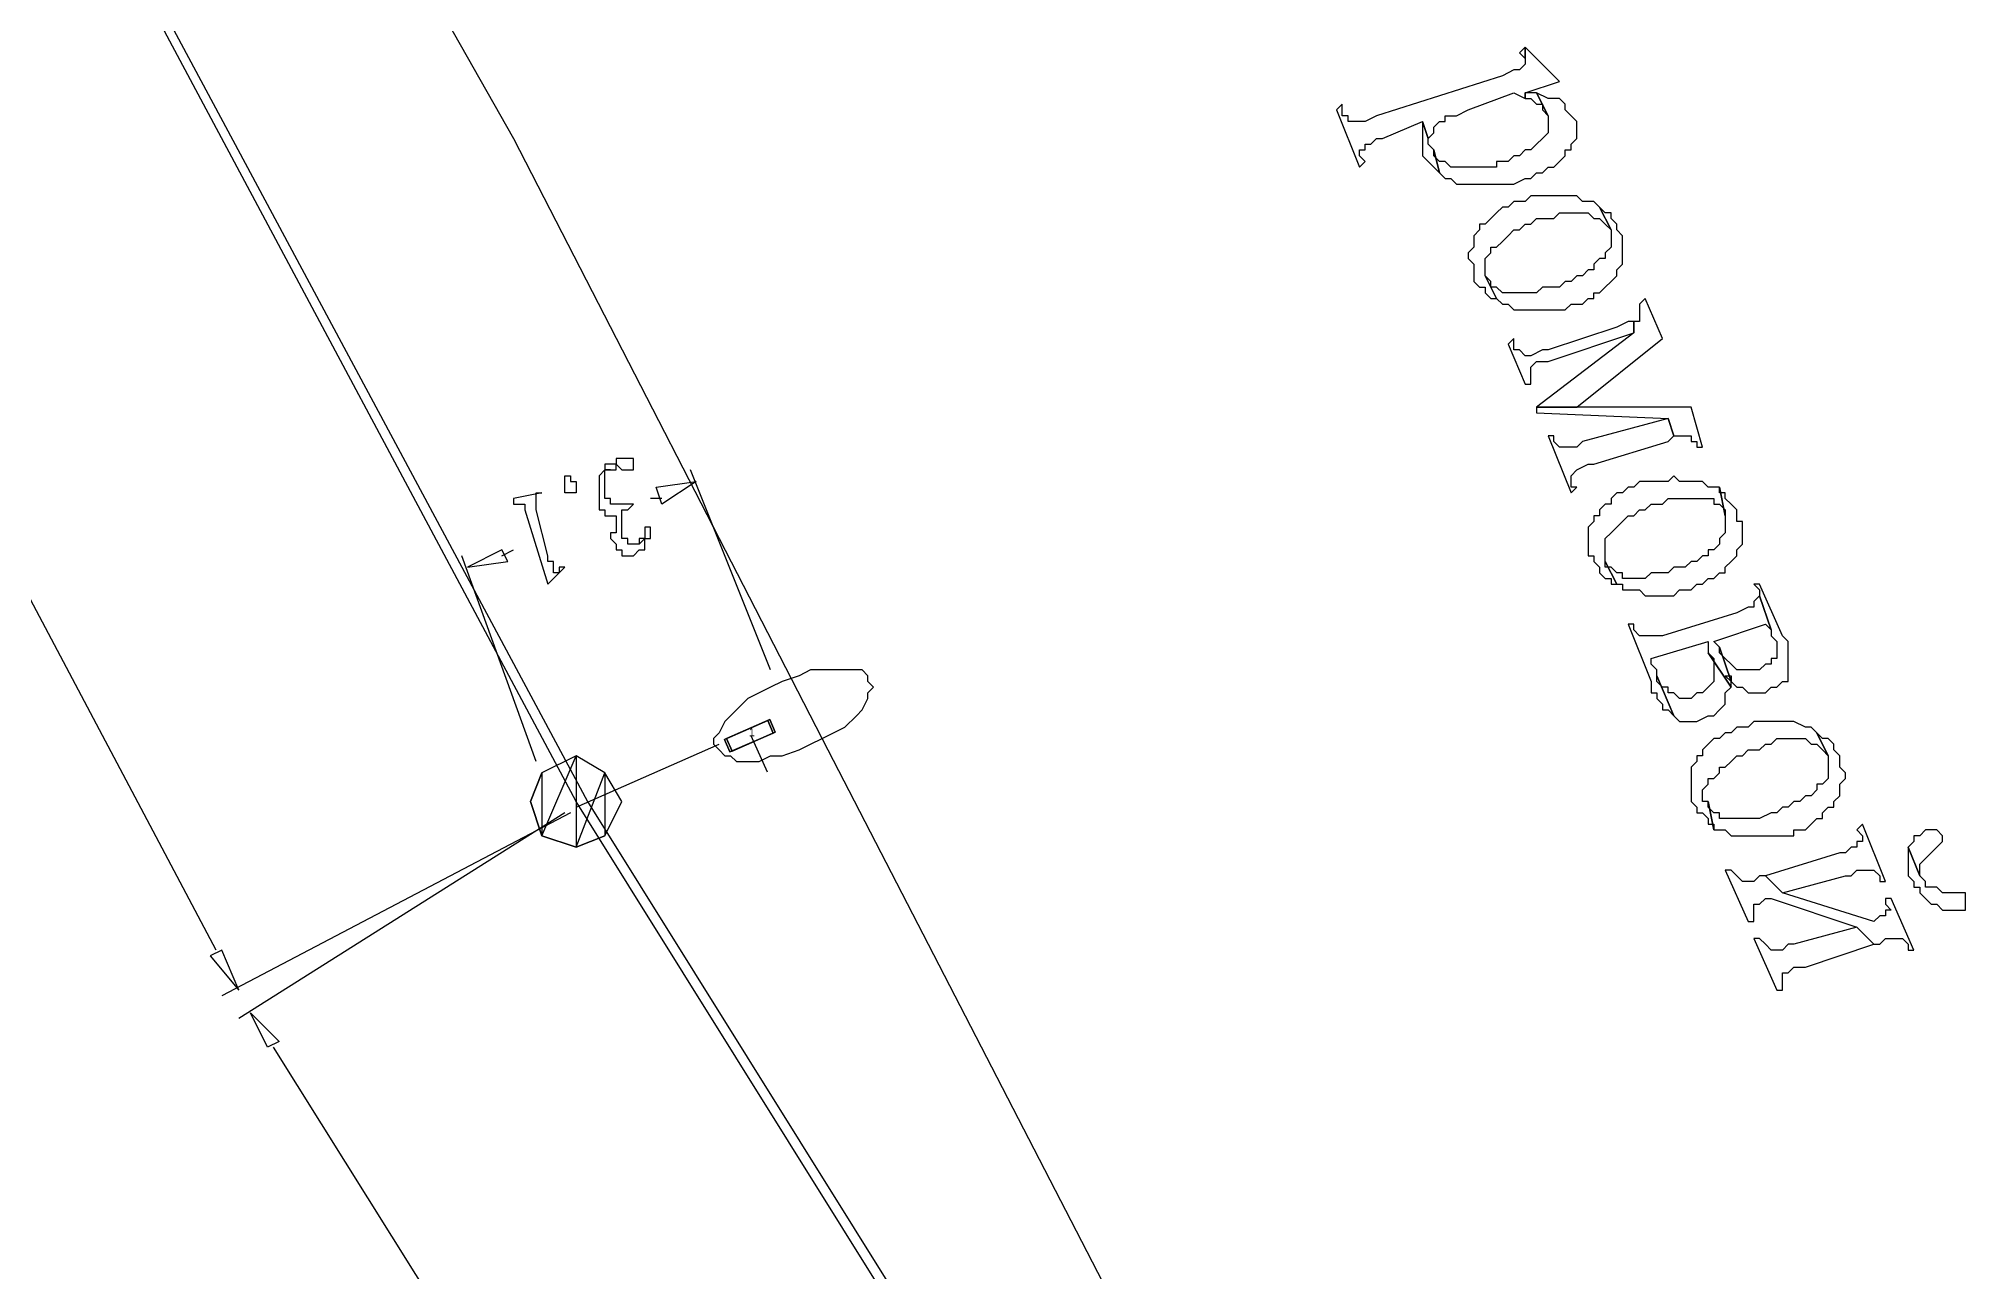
# Model space of a CAD drawing. Extents: x 212106 to 638151, y -1311344 to 1260505.
# Drawn here: x 394026 to 418100, y -1226931 to -1211521 of the extents above; entities that cross this region are included whole.
import ezdxf

# ---------------------------------------------------------------- set-up
doc = ezdxf.new("R2010")
doc.units = 0
doc.header["$MEASUREMENT"] = 0
for name, color, linetype in [('at_Entity', 7, 'Continuous'), ('DLXLUM01', 3, 'Continuous'), ('DLXLUMEX', 2, 'Continuous'), ('DLXSCENE', 7, 'Continuous')]:
    doc.layers.add(name, color=color, linetype=linetype)

# ---------------------------------------------------------------- blocks, each defined once
blk = doc.blocks.new('*U19')
for p, q in [((236, 196), (-304, -41)), ((-304, -41), (236, 196)), ((263, 208), (-277, -29)), ((-277, -29), (263, 208)), ((-236, -196), (304, 41)), ((304, 41), (-236, -196)), ((-208, -184), (331, 53)), ((331, 53), (-208, -184)), ((236, 196), (263, 208)), ((263, 208), (236, 196)), ((304, 41), (236, 196)), ((236, 196), (304, 41)), ((331, 53), (263, 208)), ((263, 208), (331, 53)), ((304, 41), (331, 53)), ((331, 53), (304, 41)), ((-277, -29), (-304, -41)), ((-304, -41), (-277, -29)), ((-304, -41), (-236, -196)), ((-236, -196), (-304, -41)), ((-277, -29), (-208, -184)), ((-208, -184), (-277, -29)), ((-236, -196), (-208, -184)), ((-208, -184), (-236, -196))]:
    blk.add_line(p, q)
at = {"color": 1}
blk.add_line((27, 12), (228, -446), dxfattribs=at)
at = {"layer": 'DLXLUMEX', "color": 7}
blk.add_text('1', height=100, dxfattribs=at).set_placement((0, 0))
blk = doc.blocks.new('*U97')
for p, q in [((29601, -1224724), (42957, -1249651)), ((42957, -1249651), (57314, -1272651))]:
    blk.add_line(p, q)

msp = doc.modelspace()

# ---------------------------------------------------------------- linework, layer by layer
at = {"layer": 'at_Entity', "color": 1}
for p, q in [((400744, -1221056), (387387, -1196057)), ((415100, -1244055), (400744, -1221056))]:
    msp.add_line(p, q, dxfattribs=at)
at = {"layer": 'at_Entity', "color": 0}
for p, q in [((391958, -1198628), (399958, -1212771)), ((412600, -1211628), (412529, -1211699)), ((412600, -1211771), (412600, -1211628)), ((412958, -1211985), (412600, -1211628)), ((412600, -1211628), (412600, -1211842)), ((412458, -1211914), (412315, -1211985)), ((412529, -1211914), (412458, -1211914)), ((412529, -1211699), (412529, -1211699)), ((412529, -1211699), (412600, -1211771)), ((412600, -1211842), (412529, -1211914)), ((412529, -1211914), (412529, -1211914)), ((412600, -1211771), (412600, -1211771)), ((396244, -1222913), (390458, -1211985)), ((412315, -1211985), (410743, -1212485)), ((412600, -1212199), (413029, -1212056)), ((413029, -1212056), (412958, -1211985)), ((410315, -1212342), (410243, -1212413)), ((410315, -1212413), (410315, -1212342)), ((411886, -1212413), (412458, -1212199)), ((412458, -1212199), (412600, -1212271)), ((412743, -1212199), (412600, -1212199)), ((412600, -1212199), (412600, -1212271)), ((412600, -1212271), (412600, -1212199)), ((412600, -1212271), (412672, -1212271)), ((412672, -1212271), (412743, -1212342)), ((412886, -1212485), (412743, -1212199)), ((412886, -1212271), (412743, -1212199)), ((412743, -1212199), (412886, -1212485)), ((412743, -1212342), (412743, -1212342)), ((412743, -1212342), (412815, -1212342)), ((412815, -1212342), (412815, -1212413)), ((412958, -1212271), (412886, -1212271)), ((412886, -1212271), (412886, -1212271)), ((413029, -1212271), (412958, -1212271)), ((413100, -1212342), (413029, -1212271)), ((413100, -1212413), (413100, -1212342)), ((410243, -1212413), (410529, -1213128)), ((410315, -1212485), (410315, -1212413)), ((410386, -1212485), (410315, -1212485)), ((410386, -1212556), (410386, -1212485)), ((410458, -1212556), (410386, -1212556)), ((410529, -1212556), (410458, -1212556)), ((410601, -1212556), (410529, -1212556)), ((410529, -1212556), (410529, -1212556)), ((410743, -1212485), (410601, -1212556)), ((410743, -1212485), (410743, -1212485)), ((410815, -1212771), (411315, -1212556)), ((411386, -1212771), (411315, -1212556)), ((411315, -1212556), (411315, -1212985)), ((411315, -1212556), (411386, -1212771)), ((411458, -1212628), (411529, -1212556)), ((411458, -1212699), (411458, -1212628)), ((411529, -1212556), (411600, -1212556)), ((411600, -1212556), (411600, -1212485)), ((411600, -1212485), (411672, -1212485)), ((411672, -1212485), (411743, -1212485)), ((411743, -1212485), (411886, -1212413)), ((412815, -1212413), (412886, -1212485)), ((412886, -1212485), (412886, -1212485)), ((412886, -1212485), (412886, -1212556)), ((412886, -1212556), (412886, -1212628)), ((412886, -1212628), (412886, -1212699)), ((413172, -1212485), (413100, -1212413)), ((413243, -1212556), (413172, -1212485)), ((413243, -1212628), (413243, -1212556)), ((413243, -1212699), (413243, -1212628)), ((399958, -1212771), (403886, -1220413)), ((410601, -1212913), (410601, -1212842)), ((410601, -1212842), (410672, -1212842)), ((410672, -1212842), (410743, -1212771)), ((410743, -1212771), (410815, -1212771)), ((411386, -1212771), (411458, -1212699)), ((411386, -1212842), (411386, -1212771)), ((411458, -1212913), (411386, -1212842)), ((411458, -1212699), (411458, -1212699)), ((412743, -1212842), (412672, -1212913)), ((412815, -1212771), (412743, -1212842)), ((412743, -1212842), (412743, -1212842)), ((412886, -1212699), (412815, -1212771)), ((412815, -1212771), (412815, -1212771)), ((413172, -1212842), (413243, -1212771)), ((413172, -1212913), (413172, -1212842)), ((413243, -1212771), (413243, -1212699)), ((410529, -1212985), (410529, -1212913)), ((410529, -1212913), (410601, -1212913)), ((410601, -1213056), (410529, -1212985)), ((410529, -1213128), (410601, -1213056)), ((410601, -1213056), (410601, -1213056)), ((411315, -1212985), (411386, -1213056)), ((411386, -1213056), (411386, -1213056)), ((411386, -1213056), (411458, -1213128)), ((411529, -1213199), (411458, -1212913)), ((411458, -1212913), (411458, -1212913)), ((411458, -1212985), (411458, -1212913)), ((411458, -1212913), (411529, -1213199)), ((411529, -1213056), (411458, -1212985)), ((411600, -1213056), (411529, -1213056)), ((411672, -1213128), (411600, -1213056)), ((412386, -1213056), (412243, -1213056)), ((412243, -1213056), (412243, -1213128)), ((412458, -1212985), (412386, -1213056)), ((412529, -1212985), (412458, -1212985)), ((412600, -1212913), (412529, -1212985)), ((412672, -1212913), (412600, -1212913)), ((412958, -1213128), (413029, -1213056)), ((413029, -1213056), (413100, -1212985)), ((413029, -1213056), (413029, -1213056)), ((413100, -1212985), (413100, -1212913)), ((413100, -1212913), (413172, -1212913)), ((411458, -1213128), (411529, -1213199)), ((411529, -1213199), (411529, -1213199)), ((411529, -1213199), (411600, -1213271)), ((411600, -1213271), (411672, -1213271)), ((411743, -1213128), (411672, -1213128)), ((411672, -1213128), (411672, -1213128)), ((411672, -1213271), (411743, -1213342)), ((411815, -1213128), (411743, -1213128)), ((411743, -1213342), (411815, -1213342)), ((411886, -1213128), (411815, -1213128)), ((411815, -1213342), (411886, -1213342)), ((411958, -1213128), (411886, -1213128)), ((411886, -1213342), (411958, -1213342)), ((412029, -1213128), (411958, -1213128)), ((411958, -1213342), (412029, -1213342)), ((412172, -1213128), (412029, -1213128)), ((412029, -1213342), (412100, -1213342)), ((412100, -1213342), (412172, -1213342)), ((412243, -1213128), (412172, -1213128)), ((412172, -1213342), (412243, -1213342)), ((412243, -1213342), (412315, -1213342)), ((412315, -1213342), (412386, -1213342)), ((412386, -1213342), (412458, -1213342)), ((412458, -1213342), (412600, -1213271)), ((412600, -1213271), (412600, -1213271)), ((412600, -1213271), (412672, -1213271)), ((412672, -1213271), (412743, -1213199)), ((412743, -1213199), (412815, -1213199)), ((412815, -1213199), (412886, -1213128)), ((412886, -1213128), (412958, -1213128)), ((412458, -1213556), (412386, -1213628)), ((412529, -1213556), (412458, -1213556)), ((412600, -1213556), (412529, -1213556)), ((412672, -1213485), (412600, -1213556)), ((412743, -1213485), (412672, -1213485)), ((412815, -1213485), (412743, -1213485)), ((412886, -1213485), (412815, -1213485)), ((412958, -1213485), (412886, -1213485)), ((413029, -1213485), (412958, -1213485)), ((413100, -1213485), (413029, -1213485)), ((413172, -1213485), (413100, -1213485)), ((413243, -1213485), (413172, -1213485)), ((413315, -1213556), (413243, -1213485)), ((413458, -1213556), (413315, -1213556)), ((413529, -1213628), (413458, -1213556)), ((412172, -1213771), (412100, -1213842)), ((412243, -1213699), (412172, -1213771)), ((412315, -1213628), (412243, -1213699)), ((412243, -1213699), (412243, -1213699)), ((412386, -1213628), (412315, -1213628)), ((412672, -1213842), (412743, -1213771)), ((412743, -1213771), (412886, -1213771)), ((412886, -1213771), (412886, -1213771)), ((412886, -1213771), (412958, -1213771)), ((412958, -1213771), (413029, -1213699)), ((413029, -1213699), (413100, -1213699)), ((413100, -1213699), (413172, -1213699)), ((413172, -1213699), (413243, -1213699)), ((413243, -1213699), (413315, -1213699)), ((413315, -1213699), (413386, -1213699)), ((413386, -1213699), (413458, -1213771)), ((413458, -1213771), (413529, -1213771)), ((413672, -1213913), (413529, -1213628)), ((413600, -1213699), (413529, -1213628)), ((413529, -1213628), (413529, -1213628)), ((413529, -1213628), (413672, -1213913)), ((413529, -1213771), (413529, -1213771)), ((413529, -1213771), (413600, -1213842)), ((413672, -1213699), (413600, -1213699)), ((413672, -1213771), (413672, -1213699)), ((413743, -1213842), (413672, -1213771)), ((412029, -1213913), (411958, -1213985)), ((411958, -1213985), (411958, -1214056)), ((411958, -1214056), (411958, -1214128)), ((412100, -1213842), (412029, -1213842)), ((412029, -1213842), (412029, -1213913)), ((412243, -1214128), (412315, -1214056)), ((412315, -1214056), (412386, -1213985)), ((412386, -1213985), (412458, -1213913)), ((412386, -1213985), (412386, -1213985)), ((412458, -1213913), (412529, -1213913)), ((412529, -1213913), (412600, -1213842)), ((412600, -1213842), (412672, -1213842)), ((413600, -1213842), (413672, -1213913)), ((413672, -1213913), (413672, -1213913)), ((413672, -1213913), (413672, -1213985)), ((413672, -1213985), (413672, -1214056)), ((413672, -1214056), (413672, -1214128)), ((413743, -1213913), (413743, -1213842)), ((413815, -1213985), (413743, -1213913)), ((413815, -1214056), (413815, -1213985)), ((413815, -1214128), (413815, -1214056)), ((411958, -1214128), (411886, -1214199)), ((411886, -1214199), (411886, -1214271)), ((411886, -1214271), (411958, -1214342)), ((411958, -1214128), (411958, -1214128)), ((412100, -1214271), (412172, -1214199)), ((412100, -1214342), (412100, -1214271)), ((412172, -1214199), (412172, -1214128)), ((412172, -1214128), (412243, -1214128)), ((413529, -1214271), (413458, -1214342)), ((413600, -1214271), (413529, -1214271)), ((413672, -1214128), (413600, -1214199)), ((413600, -1214199), (413600, -1214271)), ((413600, -1214271), (413600, -1214271)), ((413815, -1214199), (413815, -1214128)), ((413815, -1214271), (413815, -1214199)), ((413815, -1214342), (413815, -1214271)), ((413815, -1214271), (413815, -1214271)), ((411958, -1214342), (411958, -1214413)), ((411958, -1214413), (411958, -1214485)), ((411958, -1214485), (411958, -1214556)), ((411958, -1214556), (412029, -1214628)), ((412100, -1214413), (412100, -1214342)), ((412100, -1214485), (412100, -1214413)), ((412243, -1214771), (412100, -1214485)), ((412100, -1214485), (412100, -1214485)), ((412172, -1214556), (412100, -1214485)), ((412100, -1214485), (412243, -1214771)), ((412172, -1214628), (412172, -1214556)), ((413100, -1214556), (413029, -1214628)), ((413172, -1214556), (413100, -1214556)), ((413243, -1214485), (413172, -1214556)), ((413315, -1214485), (413243, -1214485)), ((413386, -1214413), (413315, -1214485)), ((413458, -1214413), (413386, -1214413)), ((413458, -1214342), (413458, -1214413)), ((413600, -1214628), (413672, -1214556)), ((413672, -1214556), (413743, -1214485)), ((413672, -1214556), (413672, -1214556)), ((413743, -1214413), (413815, -1214342)), ((413743, -1214485), (413743, -1214413)), ((412029, -1214628), (412100, -1214628)), ((412100, -1214628), (412100, -1214699)), ((412100, -1214699), (412172, -1214771)), ((412243, -1214628), (412172, -1214628)), ((412172, -1214771), (412243, -1214771)), ((412315, -1214699), (412243, -1214628)), ((412243, -1214771), (412243, -1214771)), ((412243, -1214771), (412315, -1214842)), ((412386, -1214699), (412315, -1214699)), ((412458, -1214699), (412386, -1214699)), ((412529, -1214699), (412458, -1214699)), ((412672, -1214699), (412529, -1214699)), ((412529, -1214699), (412529, -1214699)), ((412743, -1214699), (412672, -1214699)), ((412815, -1214628), (412743, -1214699)), ((412886, -1214628), (412815, -1214628)), ((412958, -1214628), (412886, -1214628)), ((413029, -1214628), (412958, -1214628)), ((413315, -1214842), (413386, -1214771)), ((413386, -1214771), (413458, -1214771)), ((413458, -1214771), (413458, -1214699)), ((413458, -1214699), (413529, -1214699)), ((413529, -1214699), (413600, -1214628)), ((414100, -1214771), (414029, -1214842)), ((414315, -1215271), (414100, -1214771)), ((412315, -1214842), (412386, -1214842)), ((412386, -1214842), (412458, -1214913)), ((412458, -1214913), (412529, -1214913)), ((412529, -1214913), (412600, -1214913)), ((412600, -1214913), (412672, -1214913)), ((412672, -1214913), (412743, -1214913)), ((412743, -1214913), (412815, -1214913)), ((412815, -1214913), (412886, -1214913)), ((412886, -1214913), (412958, -1214913)), ((412958, -1214913), (413029, -1214913)), ((413029, -1214913), (413100, -1214913)), ((413100, -1214913), (413172, -1214842)), ((413172, -1214842), (413243, -1214842)), ((413243, -1214842), (413315, -1214842)), ((414029, -1214842), (414029, -1214842)), ((414029, -1214842), (414029, -1214913)), ((414029, -1214913), (414029, -1214985)), ((414029, -1214985), (414029, -1214985)), ((414029, -1214985), (414029, -1215056)), ((412458, -1215271), (412386, -1215342)), ((412458, -1215413), (412458, -1215271)), ((413958, -1215199), (412743, -1216128)), ((413743, -1215128), (412886, -1215413)), ((412886, -1215556), (413958, -1215199)), ((413243, -1216128), (414315, -1215271)), ((413886, -1215056), (413743, -1215128)), ((413958, -1215056), (413886, -1215056)), ((413958, -1215199), (413958, -1215056)), ((414029, -1215056), (413958, -1215056)), ((413958, -1215056), (413958, -1215199)), ((414029, -1215056), (414029, -1215056)), ((412386, -1215342), (412600, -1215842)), ((412529, -1215413), (412458, -1215413)), ((412600, -1215485), (412529, -1215413)), ((412672, -1215485), (412600, -1215485)), ((412600, -1215485), (412600, -1215485)), ((412600, -1215485), (412600, -1215485)), ((412815, -1215413), (412672, -1215485)), ((412886, -1215413), (412815, -1215413)), ((412672, -1215628), (412743, -1215556)), ((412672, -1215699), (412672, -1215628)), ((412672, -1215628), (412672, -1215628)), ((412672, -1215628), (412672, -1215628)), ((412672, -1215771), (412672, -1215699)), ((412743, -1215556), (412815, -1215556)), ((412815, -1215556), (412886, -1215556)), ((412600, -1215842), (412672, -1215842)), ((412672, -1215842), (412672, -1215771)), ((412672, -1215842), (412672, -1215842)), ((412743, -1216128), (413243, -1216128)), ((414672, -1216128), (412743, -1216128)), ((412743, -1216128), (412743, -1216199)), ((412743, -1216199), (414386, -1216271)), ((414815, -1216628), (414672, -1216128)), ((412958, -1216485), (412886, -1216485)), ((412886, -1216485), (413172, -1217199)), ((412958, -1216556), (412958, -1216485)), ((414386, -1216271), (413315, -1216556)), ((414458, -1216485), (414386, -1216271)), ((414386, -1216271), (414458, -1216485)), ((414386, -1216556), (414458, -1216485)), ((414458, -1216485), (414600, -1216485)), ((414600, -1216485), (414600, -1216485)), ((414600, -1216485), (414600, -1216485)), ((414600, -1216485), (414672, -1216485)), ((414672, -1216485), (414672, -1216556)), ((413029, -1216628), (412958, -1216556)), ((413100, -1216628), (413029, -1216628)), ((413029, -1216628), (413029, -1216628)), ((413172, -1216628), (413100, -1216628)), ((413243, -1216628), (413172, -1216628)), ((413315, -1216556), (413243, -1216628)), ((413458, -1216842), (414386, -1216556)), ((414386, -1216556), (414386, -1216556)), ((414672, -1216556), (414743, -1216556)), ((414743, -1216556), (414743, -1216628)), ((414743, -1216628), (414815, -1216628)), ((401101, -1216913), (401029, -1216985)), ((401172, -1216842), (401101, -1216842)), ((401101, -1216842), (401101, -1216913)), ((401101, -1216913), (401101, -1216913)), ((401101, -1216913), (401172, -1216913)), ((401101, -1216985), (401101, -1216913)), ((401101, -1216913), (401172, -1216913)), ((401172, -1216913), (401101, -1216913)), ((401101, -1216913), (401101, -1216913)), ((401244, -1216842), (401172, -1216842)), ((401172, -1216842), (401172, -1216842)), ((401172, -1216842), (401172, -1216842)), ((401172, -1216913), (401244, -1216913)), ((401172, -1216913), (401172, -1216913)), ((401172, -1216913), (401172, -1216913)), ((401315, -1216770), (401244, -1216770)), ((401244, -1216770), (401244, -1216770)), ((401244, -1216770), (401244, -1216842)), ((401244, -1216913), (401244, -1216842)), ((401244, -1216842), (401244, -1216842)), ((401244, -1216842), (401315, -1216913)), ((401387, -1216770), (401315, -1216770)), ((401315, -1216770), (401315, -1216770)), ((401315, -1216913), (401315, -1216913)), ((401315, -1216913), (401315, -1216913)), ((401315, -1216913), (401387, -1216913)), ((401458, -1216770), (401387, -1216770)), ((401387, -1216770), (401387, -1216770)), ((401387, -1216770), (401387, -1216770)), ((401387, -1216913), (401458, -1216913)), ((401387, -1216913), (401387, -1216913)), ((401387, -1216913), (401387, -1216913)), ((401387, -1216913), (401387, -1216913)), ((401458, -1216913), (401458, -1216770)), ((403172, -1219413), (402172, -1216913)), ((413172, -1216985), (413243, -1216913)), ((413243, -1216913), (413386, -1216842)), ((413243, -1216913), (413243, -1216913)), ((413243, -1216913), (413243, -1216913)), ((413386, -1216842), (413458, -1216842)), ((400315, -1217199), (399958, -1217270)), ((400244, -1217270), (400244, -1217199)), ((400244, -1217199), (400244, -1217199)), ((400244, -1217199), (400315, -1217199)), ((400315, -1217199), (400315, -1217199)), ((400601, -1217056), (400601, -1216985)), ((400601, -1216985), (400601, -1216985)), ((400601, -1216985), (400672, -1216985)), ((400601, -1217128), (400601, -1217056)), ((400601, -1217056), (400601, -1217056)), ((400601, -1217056), (400601, -1217056)), ((400601, -1217199), (400601, -1217128)), ((400601, -1217128), (400601, -1217128)), ((400601, -1217128), (400601, -1217128)), ((400672, -1217199), (400601, -1217199)), ((400601, -1217199), (400601, -1217199)), ((400601, -1217199), (400601, -1217199)), ((400672, -1216985), (400672, -1217056)), ((400672, -1217056), (400672, -1217056)), ((400672, -1217056), (400744, -1217056)), ((400744, -1217199), (400672, -1217199)), ((400672, -1217199), (400672, -1217199)), ((400672, -1217199), (400672, -1217199)), ((400672, -1217199), (400672, -1217199)), ((400744, -1217056), (400744, -1217056)), ((400744, -1217056), (400744, -1217056)), ((400744, -1217056), (400744, -1217128)), ((400744, -1217128), (400744, -1217128)), ((400744, -1217128), (400744, -1217128)), ((400744, -1217128), (400744, -1217199)), ((401029, -1216985), (401029, -1216985)), ((401029, -1216985), (401029, -1217056)), ((401029, -1217056), (401029, -1217056)), ((401029, -1217056), (401029, -1217056)), ((401029, -1217056), (401029, -1217128)), ((401029, -1217128), (401029, -1217128)), ((401029, -1217128), (401029, -1217128)), ((401029, -1217128), (401029, -1217199)), ((401029, -1217199), (401029, -1217199)), ((401029, -1217199), (401029, -1217270)), ((401101, -1217056), (401101, -1216985)), ((401101, -1216985), (401101, -1216985)), ((401101, -1216985), (401101, -1216985)), ((401101, -1217128), (401101, -1217056)), ((401101, -1217056), (401101, -1217056)), ((401101, -1217056), (401101, -1217056)), ((401101, -1217199), (401101, -1217128)), ((401101, -1217128), (401101, -1217128)), ((401101, -1217128), (401101, -1217128)), ((401101, -1217270), (401101, -1217199)), ((401101, -1217199), (401101, -1217199)), ((401744, -1217128), (402244, -1217056)), ((401815, -1217342), (401744, -1217128)), ((402244, -1217056), (401815, -1217342)), ((413172, -1217056), (413172, -1216985)), ((413172, -1216985), (413172, -1216985)), ((413172, -1217128), (413172, -1217056)), ((413172, -1217199), (413243, -1217128)), ((413243, -1217128), (413172, -1217128)), ((413743, -1217199), (413672, -1217270)), ((413815, -1217199), (413743, -1217199)), ((413886, -1217128), (413815, -1217199)), ((413958, -1217128), (413886, -1217128)), ((414029, -1217056), (413958, -1217128)), ((414100, -1217056), (414029, -1217056)), ((414029, -1217056), (414029, -1217056)), ((414172, -1217056), (414100, -1217056)), ((414315, -1217056), (414172, -1217056)), ((414386, -1217056), (414315, -1217056)), ((414458, -1216985), (414386, -1217056)), ((414529, -1217056), (414458, -1216985)), ((414815, -1217056), (414529, -1217056)), ((414529, -1217056), (414529, -1217056)), ((414886, -1217128), (414815, -1217056)), ((415029, -1217128), (414886, -1217128)), ((415100, -1217485), (415029, -1217128)), ((415029, -1217199), (415029, -1217128)), ((415029, -1217128), (415100, -1217485)), ((415100, -1217199), (415029, -1217199)), ((415100, -1217270), (415100, -1217199)), ((399958, -1217270), (399958, -1217342)), ((399958, -1217342), (399958, -1217342)), ((399958, -1217342), (400029, -1217342)), ((400029, -1217342), (400029, -1217342)), ((400029, -1217342), (400029, -1217342)), ((400029, -1217342), (400101, -1217342)), ((400101, -1217342), (400101, -1217342)), ((400101, -1217342), (400101, -1217342)), ((400101, -1217342), (400101, -1217342)), ((400101, -1217342), (400101, -1217413)), ((400101, -1217413), (400101, -1217413)), ((400101, -1217413), (400387, -1218342)), ((400244, -1217342), (400244, -1217270)), ((400244, -1217270), (400244, -1217270)), ((400244, -1217270), (400244, -1217270)), ((400244, -1217270), (400244, -1217270)), ((400244, -1217270), (400244, -1217270)), ((400244, -1217413), (400244, -1217342)), ((400244, -1217342), (400244, -1217342)), ((400387, -1217985), (400244, -1217413)), ((401029, -1217270), (401029, -1217270)), ((401029, -1217270), (401029, -1217342)), ((401029, -1217342), (401029, -1217342)), ((401029, -1217342), (401029, -1217413)), ((401029, -1217413), (401101, -1217413)), ((401172, -1217270), (401101, -1217270)), ((401101, -1217413), (401101, -1217413)), ((401101, -1217413), (401101, -1217485)), ((401172, -1217342), (401172, -1217270)), ((401172, -1217270), (401172, -1217270)), ((401244, -1217342), (401172, -1217342)), ((401172, -1217342), (401172, -1217342)), ((401315, -1217342), (401244, -1217342)), ((401244, -1217342), (401244, -1217342)), ((401387, -1217342), (401315, -1217342)), ((401315, -1217342), (401315, -1217342)), ((401315, -1217342), (401315, -1217342)), ((401315, -1217485), (401315, -1217413)), ((401315, -1217413), (401387, -1217413)), ((401387, -1217413), (401458, -1217342)), ((401458, -1217342), (401387, -1217342)), ((401387, -1217342), (401387, -1217342)), ((401387, -1217342), (401387, -1217342)), ((401387, -1217413), (401387, -1217413)), ((401387, -1217413), (401387, -1217413)), ((401458, -1217342), (401458, -1217342)), ((401815, -1217270), (401672, -1217270)), ((413600, -1217342), (413529, -1217413)), ((413529, -1217413), (413529, -1217485)), ((413672, -1217342), (413600, -1217342)), ((413672, -1217270), (413672, -1217342)), ((413958, -1217485), (414029, -1217413)), ((414029, -1217413), (414100, -1217413)), ((414100, -1217413), (414172, -1217342)), ((414172, -1217342), (414243, -1217342)), ((414243, -1217342), (414315, -1217342)), ((414315, -1217342), (414386, -1217270)), ((414315, -1217342), (414315, -1217342)), ((414386, -1217270), (414529, -1217270)), ((414529, -1217270), (414600, -1217270)), ((414600, -1217270), (414672, -1217270)), ((414672, -1217270), (414743, -1217270)), ((414743, -1217270), (414743, -1217270)), ((414743, -1217270), (414886, -1217270)), ((414886, -1217270), (414958, -1217270)), ((414958, -1217270), (414958, -1217342)), ((414958, -1217342), (415029, -1217342)), ((415029, -1217342), (415100, -1217413)), ((415172, -1217342), (415100, -1217270)), ((415100, -1217413), (415100, -1217485)), ((415243, -1217413), (415172, -1217342)), ((415172, -1217342), (415172, -1217342)), ((415243, -1217485), (415243, -1217413)), ((401101, -1217485), (401101, -1217485)), ((401101, -1217485), (401172, -1217485)), ((401172, -1217485), (401172, -1217485)), ((401172, -1217485), (401244, -1217485)), ((401244, -1217485), (401244, -1217485)), ((401244, -1217485), (401244, -1217485)), ((401244, -1217485), (401244, -1217556)), ((401244, -1217556), (401244, -1217556)), ((401244, -1217556), (401244, -1217628)), ((401244, -1217628), (401244, -1217628)), ((401244, -1217628), (401244, -1217699)), ((401315, -1217556), (401315, -1217485)), ((401315, -1217485), (401315, -1217485)), ((401315, -1217485), (401315, -1217485)), ((401315, -1217628), (401315, -1217556)), ((401315, -1217556), (401315, -1217556)), ((401315, -1217556), (401315, -1217556)), ((401315, -1217699), (401315, -1217628)), ((401315, -1217628), (401315, -1217628)), ((401672, -1217628), (401601, -1217628)), ((401601, -1217628), (401601, -1217628)), ((401601, -1217628), (401601, -1217699)), ((401672, -1217770), (401672, -1217628)), ((413458, -1217556), (413386, -1217628)), ((413386, -1217628), (413386, -1217699)), ((413529, -1217485), (413458, -1217485)), ((413458, -1217485), (413458, -1217556)), ((413672, -1217699), (413743, -1217628)), ((413743, -1217628), (413815, -1217556)), ((413743, -1217628), (413743, -1217628)), ((413815, -1217556), (413886, -1217485)), ((413886, -1217485), (413958, -1217485)), ((415100, -1217485), (415100, -1217485)), ((415100, -1217485), (415100, -1217556)), ((415100, -1217556), (415100, -1217628)), ((415100, -1217628), (415100, -1217628)), ((415100, -1217628), (415100, -1217699)), ((415243, -1217556), (415243, -1217485)), ((415315, -1217556), (415243, -1217556)), ((415315, -1217628), (415315, -1217556)), ((415315, -1217699), (415315, -1217628)), ((399815, -1217913), (399387, -1218128)), ((399815, -1217985), (399958, -1217913)), ((399887, -1218056), (399815, -1217913)), ((401244, -1217699), (401172, -1217699)), ((401172, -1217699), (401172, -1217699)), ((401172, -1217699), (401172, -1217770)), ((401172, -1217770), (401172, -1217770)), ((401172, -1217770), (401244, -1217842)), ((401244, -1217842), (401244, -1217842)), ((401244, -1217842), (401244, -1217842)), ((401244, -1217842), (401244, -1217913)), ((401244, -1217913), (401244, -1217913)), ((401244, -1217913), (401315, -1217913)), ((401315, -1217770), (401315, -1217699)), ((401315, -1217699), (401315, -1217699)), ((401315, -1217699), (401315, -1217699)), ((401387, -1217770), (401315, -1217770)), ((401315, -1217770), (401315, -1217770)), ((401315, -1217913), (401315, -1217913)), ((401315, -1217913), (401315, -1217913)), ((401315, -1217913), (401315, -1217985)), ((401387, -1217842), (401387, -1217770)), ((401458, -1217842), (401387, -1217842)), ((401387, -1217842), (401387, -1217842)), ((401529, -1217842), (401458, -1217842)), ((401458, -1217842), (401458, -1217842)), ((401458, -1217842), (401458, -1217842)), ((401458, -1217985), (401529, -1217913)), ((401601, -1217770), (401529, -1217770)), ((401529, -1217770), (401529, -1217842)), ((401529, -1217842), (401601, -1217770)), ((401601, -1217770), (401529, -1217842)), ((401529, -1217842), (401529, -1217842)), ((401529, -1217913), (401529, -1217913)), ((401529, -1217913), (401529, -1217913)), ((401529, -1217913), (401601, -1217913)), ((401601, -1217699), (401601, -1217699)), ((401601, -1217699), (401601, -1217699)), ((401601, -1217699), (401601, -1217770)), ((401601, -1217770), (401672, -1217770)), ((401601, -1217770), (401601, -1217770)), ((401601, -1217842), (401601, -1217770)), ((401601, -1217913), (401601, -1217842)), ((401601, -1217842), (401601, -1217842)), ((401601, -1217842), (401601, -1217842)), ((401672, -1217770), (401672, -1217770)), ((413386, -1217699), (413386, -1217770)), ((413386, -1217770), (413386, -1217842)), ((413386, -1217842), (413386, -1217913)), ((413386, -1217913), (413386, -1217985)), ((413600, -1217770), (413672, -1217699)), ((413600, -1217842), (413600, -1217770)), ((413600, -1217913), (413600, -1217842)), ((413600, -1217842), (413600, -1217842)), ((413600, -1217985), (413600, -1217913)), ((414958, -1217913), (414886, -1217913)), ((414886, -1217913), (414886, -1217985)), ((415029, -1217842), (414958, -1217913)), ((415100, -1217699), (415029, -1217770)), ((415029, -1217770), (415029, -1217770)), ((415029, -1217770), (415029, -1217842)), ((415243, -1217913), (415315, -1217842)), ((415243, -1217985), (415243, -1217913)), ((415315, -1217770), (415315, -1217699)), ((415315, -1217842), (415315, -1217770)), ((400244, -1220556), (399315, -1217985)), ((399387, -1218128), (399887, -1218056)), ((400387, -1218056), (400387, -1217985)), ((400458, -1218056), (400387, -1218056)), ((400387, -1218342), (400601, -1218128)), ((400458, -1218128), (400458, -1218056)), ((400458, -1218199), (400458, -1218128)), ((400458, -1218128), (400458, -1218128)), ((400458, -1218128), (400458, -1218128)), ((400601, -1218128), (400529, -1218128)), ((400529, -1218128), (400529, -1218128)), ((400529, -1218128), (400529, -1218199)), ((400529, -1218199), (400601, -1218128)), ((400601, -1218128), (400529, -1218199)), ((401315, -1217985), (401387, -1217985)), ((401387, -1217985), (401387, -1217985)), ((401387, -1217985), (401458, -1217985)), ((401458, -1217985), (401458, -1217985)), ((401458, -1217985), (401458, -1217985)), ((413386, -1217985), (413458, -1217985)), ((413458, -1217985), (413458, -1218056)), ((413458, -1218056), (413529, -1218128)), ((413529, -1218128), (413529, -1218199)), ((413600, -1218056), (413600, -1217985)), ((413743, -1218342), (413600, -1218056)), ((413600, -1218128), (413600, -1218056)), ((413600, -1218056), (413743, -1218342)), ((413672, -1218128), (413600, -1218128)), ((413743, -1218199), (413672, -1218128)), ((414458, -1218128), (414386, -1218199)), ((414600, -1218128), (414458, -1218128)), ((414672, -1218056), (414600, -1218128)), ((414743, -1218056), (414672, -1218056)), ((414815, -1217985), (414743, -1218056)), ((414886, -1217985), (414815, -1217985)), ((415100, -1218128), (415172, -1218056)), ((415100, -1218199), (415100, -1218128)), ((415172, -1218056), (415243, -1217985)), ((415172, -1218056), (415172, -1218056)), ((400529, -1218199), (400458, -1218199)), ((400458, -1218199), (400458, -1218199)), ((400529, -1218199), (400529, -1218199)), ((413529, -1218199), (413600, -1218270)), ((413600, -1218270), (413672, -1218270)), ((413672, -1218270), (413672, -1218342)), ((413672, -1218342), (413743, -1218342)), ((413815, -1218199), (413743, -1218199)), ((413743, -1218342), (413815, -1218342)), ((413815, -1218270), (413815, -1218199)), ((413886, -1218270), (413815, -1218270)), ((413815, -1218342), (413815, -1218413)), ((413815, -1218413), (413886, -1218413)), ((413958, -1218270), (413886, -1218270)), ((413886, -1218413), (414029, -1218413)), ((414029, -1218270), (413958, -1218270)), ((414100, -1218270), (414029, -1218270)), ((414029, -1218413), (414100, -1218485)), ((414172, -1218199), (414100, -1218270)), ((414315, -1218199), (414172, -1218199)), ((414386, -1218199), (414315, -1218199)), ((414386, -1218199), (414386, -1218199)), ((414458, -1218485), (414529, -1218413)), ((414529, -1218413), (414600, -1218413)), ((414600, -1218413), (414672, -1218413)), ((414672, -1218413), (414743, -1218342)), ((414672, -1218413), (414672, -1218413)), ((414743, -1218342), (414815, -1218342)), ((414815, -1218342), (414886, -1218270)), ((414886, -1218270), (414958, -1218270)), ((414958, -1218270), (415029, -1218199)), ((415029, -1218199), (415100, -1218199)), ((415529, -1218342), (415458, -1218342)), ((415458, -1218342), (415529, -1218413)), ((415815, -1218985), (415529, -1218342)), ((415529, -1218413), (415529, -1218485)), ((414100, -1218485), (414172, -1218485)), ((414172, -1218485), (414172, -1218485)), ((414172, -1218485), (414243, -1218485)), ((414243, -1218485), (414386, -1218485)), ((414386, -1218485), (414458, -1218485)), ((415386, -1218628), (415243, -1218699)), ((415458, -1218628), (415386, -1218628)), ((415529, -1218485), (415458, -1218556)), ((415458, -1218556), (415458, -1218556)), ((415458, -1218556), (415458, -1218628)), ((415672, -1218913), (415529, -1218485)), ((415529, -1218485), (415529, -1218485)), ((415529, -1218485), (415529, -1218485)), ((415529, -1218485), (415672, -1218913)), ((413958, -1218842), (413886, -1218842)), ((413886, -1218842), (414172, -1219556)), ((413958, -1218913), (413958, -1218842)), ((415243, -1218699), (414315, -1218985)), ((414958, -1219056), (415600, -1218842)), ((415600, -1218842), (415672, -1218913)), ((414029, -1218985), (413958, -1218913)), ((414100, -1218985), (414029, -1218985)), ((414029, -1218985), (414029, -1218985)), ((414029, -1218985), (414029, -1218985)), ((414172, -1218985), (414100, -1218985)), ((414243, -1218985), (414172, -1218985)), ((414172, -1219270), (414886, -1219056)), ((414315, -1218985), (414243, -1218985)), ((414886, -1219056), (414886, -1219128)), ((414886, -1219128), (414886, -1219199)), ((415029, -1219128), (414958, -1219056)), ((415172, -1219556), (415029, -1219128)), ((415029, -1219128), (415029, -1219128)), ((415029, -1219199), (415029, -1219128)), ((415029, -1219128), (415172, -1219556)), ((415672, -1218913), (415672, -1218913)), ((415672, -1218913), (415672, -1218985)), ((415672, -1218985), (415743, -1219056)), ((415743, -1219056), (415743, -1219128)), ((415743, -1219128), (415743, -1219199)), ((415886, -1219056), (415815, -1218985)), ((415886, -1219128), (415886, -1219056)), ((415886, -1219199), (415886, -1219128)), ((414172, -1219342), (414172, -1219270)), ((414243, -1219413), (414172, -1219342)), ((415172, -1219628), (414886, -1219199)), ((414886, -1219199), (414886, -1219199)), ((414886, -1219199), (414958, -1219270)), ((414886, -1219199), (415172, -1219628)), ((414958, -1219270), (414958, -1219342)), ((414958, -1219342), (414958, -1219413)), ((415100, -1219270), (415029, -1219199)), ((415172, -1219342), (415100, -1219270)), ((415243, -1219413), (415172, -1219342)), ((415172, -1219342), (415172, -1219342)), ((415600, -1219342), (415529, -1219413)), ((415672, -1219342), (415600, -1219342)), ((415743, -1219270), (415672, -1219270)), ((415672, -1219270), (415672, -1219342)), ((415743, -1219199), (415743, -1219270)), ((415886, -1219270), (415886, -1219199)), ((415886, -1219342), (415886, -1219270)), ((415886, -1219270), (415886, -1219270)), ((415886, -1219413), (415886, -1219342)), ((403315, -1219556), (403172, -1219628)), ((403529, -1219485), (403315, -1219556)), ((403672, -1219413), (403529, -1219485)), ((404315, -1219413), (403672, -1219413)), ((404386, -1219485), (404315, -1219413)), ((404386, -1219556), (404386, -1219485)), ((404458, -1219628), (404386, -1219556)), ((404386, -1219556), (404386, -1219556)), ((414172, -1219556), (414172, -1219628)), ((414243, -1219485), (414243, -1219413)), ((414243, -1219556), (414243, -1219485)), ((414243, -1219485), (414458, -1219985)), ((414458, -1219985), (414243, -1219485)), ((414315, -1219628), (414243, -1219556)), ((414958, -1219556), (414886, -1219628)), ((414958, -1219413), (414958, -1219485)), ((414958, -1219485), (414958, -1219556)), ((414958, -1219556), (414958, -1219556)), ((415172, -1219556), (415100, -1219485)), ((415100, -1219485), (415172, -1219485)), ((415172, -1219485), (415172, -1219556)), ((415172, -1219628), (415172, -1219556)), ((415172, -1219556), (415243, -1219628)), ((415315, -1219413), (415243, -1219413)), ((415243, -1219413), (415243, -1219413)), ((415386, -1219413), (415315, -1219413)), ((415458, -1219413), (415386, -1219413)), ((415529, -1219413), (415458, -1219413)), ((415743, -1219628), (415815, -1219556)), ((415815, -1219556), (415886, -1219556)), ((415886, -1219485), (415886, -1219413)), ((415886, -1219556), (415886, -1219485)), ((402886, -1219770), (402744, -1219913)), ((403029, -1219699), (402886, -1219770)), ((403172, -1219628), (403029, -1219699)), ((404315, -1219913), (404386, -1219770)), ((404386, -1219699), (404458, -1219628)), ((404386, -1219770), (404386, -1219699)), ((414172, -1219628), (414172, -1219699)), ((414172, -1219699), (414243, -1219699)), ((414243, -1219699), (414243, -1219770)), ((414243, -1219770), (414315, -1219842)), ((414386, -1219628), (414315, -1219628)), ((414315, -1219842), (414315, -1219913)), ((414386, -1219699), (414386, -1219628)), ((414458, -1219699), (414386, -1219699)), ((414529, -1219770), (414458, -1219699)), ((414600, -1219770), (414529, -1219770)), ((414672, -1219770), (414600, -1219770)), ((414743, -1219699), (414672, -1219770)), ((414815, -1219699), (414743, -1219699)), ((414886, -1219628), (414815, -1219699)), ((414886, -1219628), (414886, -1219628)), ((415029, -1219913), (415100, -1219842)), ((415100, -1219699), (415172, -1219628)), ((415100, -1219770), (415100, -1219699)), ((415100, -1219842), (415100, -1219770)), ((415243, -1219628), (415315, -1219628)), ((415315, -1219628), (415386, -1219699)), ((415386, -1219699), (415458, -1219699)), ((415458, -1219699), (415529, -1219699)), ((415529, -1219699), (415529, -1219699)), ((415529, -1219699), (415600, -1219699)), ((415600, -1219699), (415672, -1219628)), ((415672, -1219628), (415743, -1219628)), ((402601, -1220056), (402529, -1220199)), ((402672, -1219985), (402601, -1220056)), ((402744, -1219913), (402672, -1219985)), ((404101, -1220128), (404244, -1219985)), ((404244, -1219985), (404315, -1219913)), ((414315, -1219913), (414386, -1219913)), ((414386, -1219913), (414458, -1219985)), ((414458, -1219985), (414458, -1219985)), ((414458, -1219985), (414529, -1220056)), ((414529, -1220056), (414600, -1220056)), ((414600, -1220056), (414672, -1220056)), ((414672, -1220056), (414743, -1220056)), ((414743, -1220056), (414886, -1219985)), ((414886, -1219985), (414886, -1219985)), ((414886, -1219985), (414958, -1219985)), ((414958, -1219985), (415029, -1219913)), ((415029, -1219913), (415029, -1219913)), ((415458, -1220056), (415386, -1220128)), ((415529, -1220056), (415458, -1220056)), ((415600, -1220056), (415529, -1220056)), ((415672, -1220056), (415600, -1220056)), ((415815, -1220056), (415672, -1220056)), ((415886, -1220056), (415815, -1220056)), ((415815, -1220056), (415815, -1220056)), ((415958, -1220056), (415886, -1220056)), ((416100, -1220128), (415958, -1220056)), ((400744, -1221128), (402529, -1220342)), ((402529, -1220199), (402458, -1220270)), ((402458, -1220270), (402458, -1220342)), ((402458, -1220342), (402529, -1220413)), ((403529, -1220413), (403672, -1220342)), ((403672, -1220342), (403815, -1220270)), ((403815, -1220270), (403958, -1220199)), ((403958, -1220199), (404101, -1220128)), ((414886, -1220342), (414815, -1220413)), ((414958, -1220270), (414886, -1220342)), ((415029, -1220270), (414958, -1220270)), ((415100, -1220199), (415029, -1220270)), ((415172, -1220199), (415100, -1220199)), ((415243, -1220128), (415172, -1220199)), ((415315, -1220128), (415243, -1220128)), ((415386, -1220128), (415315, -1220128)), ((415315, -1220128), (415315, -1220128)), ((415529, -1220413), (415600, -1220342)), ((415600, -1220342), (415600, -1220342)), ((415600, -1220342), (415672, -1220342)), ((415672, -1220342), (415743, -1220270)), ((415743, -1220270), (415815, -1220270)), ((415815, -1220270), (415886, -1220270)), ((415886, -1220270), (415958, -1220270)), ((415958, -1220270), (416029, -1220270)), ((416029, -1220270), (416100, -1220270)), ((416172, -1220128), (416100, -1220128)), ((416100, -1220128), (416100, -1220128)), ((416100, -1220270), (416172, -1220342)), ((416243, -1220199), (416172, -1220128)), ((416172, -1220342), (416243, -1220342)), ((416386, -1220485), (416243, -1220199)), ((416315, -1220270), (416243, -1220199)), ((416243, -1220199), (416243, -1220199)), ((416243, -1220199), (416386, -1220485)), ((416243, -1220342), (416315, -1220413)), ((416386, -1220270), (416315, -1220270)), ((416457, -1220342), (416386, -1220270)), ((416457, -1220413), (416457, -1220342)), ((400744, -1220485), (400315, -1220699)), ((400744, -1220485), (400315, -1220699)), ((400315, -1221485), (400744, -1220485)), ((400315, -1221485), (400744, -1220485)), ((400744, -1220485), (400315, -1220699)), ((400744, -1220485), (400315, -1220699)), ((400744, -1220485), (400315, -1220699)), ((400315, -1221485), (400744, -1220485)), ((400315, -1221485), (400744, -1220485)), ((400744, -1220485), (400315, -1220699)), ((401101, -1220699), (400744, -1220485)), ((401101, -1220699), (400744, -1220485)), ((400744, -1220485), (400744, -1221627)), ((400744, -1220485), (400744, -1221627)), ((401101, -1220699), (400744, -1220485)), ((401101, -1220699), (400744, -1220485)), ((401101, -1220699), (400744, -1220485)), ((400744, -1220485), (400744, -1221627)), ((400744, -1220485), (400744, -1221627)), ((401101, -1220699), (400744, -1220485)), ((402529, -1220413), (402601, -1220485)), ((402601, -1220485), (402672, -1220485)), ((402672, -1220485), (402744, -1220556)), ((402744, -1220556), (402886, -1220556)), ((402886, -1220556), (403029, -1220556)), ((403029, -1220556), (403172, -1220485)), ((403172, -1220485), (403315, -1220485)), ((403315, -1220485), (403529, -1220413)), ((403886, -1220413), (415172, -1242270)), ((414743, -1220556), (414672, -1220628)), ((414815, -1220485), (414743, -1220485)), ((414743, -1220485), (414743, -1220556)), ((414815, -1220413), (414815, -1220485)), ((415100, -1220628), (415172, -1220556)), ((415172, -1220556), (415243, -1220485)), ((415243, -1220485), (415315, -1220485)), ((415315, -1220485), (415386, -1220413)), ((415386, -1220413), (415458, -1220413)), ((415458, -1220413), (415529, -1220413)), ((416315, -1220413), (416315, -1220413)), ((416315, -1220413), (416386, -1220485)), ((416386, -1220485), (416386, -1220485)), ((416386, -1220485), (416386, -1220556)), ((416386, -1220556), (416386, -1220628)), ((416529, -1220485), (416457, -1220413)), ((416529, -1220556), (416529, -1220485)), ((416529, -1220628), (416529, -1220556)), ((400315, -1220699), (400172, -1221056)), ((400172, -1221056), (400315, -1220699)), ((400315, -1220699), (400172, -1221056)), ((400315, -1220699), (400172, -1221056)), ((400172, -1221056), (400315, -1220699)), ((400315, -1220699), (400172, -1221056)), ((400315, -1220699), (400315, -1221485)), ((400315, -1220699), (400315, -1221485)), ((400315, -1220699), (400315, -1221485)), ((400315, -1220699), (400315, -1221485)), ((400744, -1221627), (401101, -1220699)), ((400744, -1221627), (401101, -1220699)), ((400744, -1221627), (401101, -1220699)), ((400744, -1221627), (401101, -1220699)), ((401315, -1221056), (401101, -1220699)), ((401315, -1221056), (401101, -1220699)), ((401101, -1220699), (401101, -1221485)), ((401101, -1220699), (401101, -1221485)), ((401315, -1221056), (401101, -1220699)), ((401315, -1221056), (401101, -1220699)), ((401315, -1221056), (401101, -1220699)), ((401101, -1220699), (401101, -1221485)), ((401101, -1220699), (401101, -1221485)), ((401315, -1221056), (401101, -1220699)), ((414672, -1220628), (414672, -1220699)), ((414672, -1220699), (414672, -1220770)), ((414672, -1220770), (414672, -1220770)), ((414672, -1220770), (414672, -1220842)), ((414886, -1220842), (414886, -1220770)), ((414886, -1220770), (414958, -1220770)), ((414958, -1220770), (415029, -1220699)), ((415029, -1220699), (415029, -1220628)), ((415029, -1220628), (415100, -1220628)), ((416386, -1220770), (416315, -1220842)), ((416386, -1220628), (416386, -1220699)), ((416386, -1220699), (416386, -1220770)), ((416600, -1220699), (416529, -1220628)), ((416529, -1220842), (416600, -1220770)), ((416600, -1220770), (416600, -1220699)), ((400172, -1221056), (400315, -1221485)), ((400315, -1221485), (400172, -1221056)), ((400172, -1221056), (400315, -1221485)), ((400172, -1221056), (400315, -1221485)), ((400315, -1221485), (400172, -1221056)), ((400172, -1221056), (400315, -1221485)), ((401101, -1221485), (401315, -1221056)), ((401101, -1221485), (401315, -1221056)), ((401101, -1221485), (401315, -1221056)), ((401101, -1221485), (401315, -1221056)), ((401101, -1221485), (401315, -1221056)), ((401101, -1221485), (401315, -1221056)), ((414672, -1220842), (414672, -1220913)), ((414672, -1220913), (414672, -1220985)), ((414672, -1220985), (414672, -1221056)), ((414672, -1221056), (414743, -1221128)), ((414815, -1220913), (414886, -1220842)), ((414815, -1220985), (414815, -1220913)), ((414815, -1221056), (414815, -1220985)), ((414886, -1221056), (414815, -1221056)), ((414958, -1221413), (414886, -1221056)), ((414886, -1221128), (414886, -1221056)), ((414886, -1221056), (414958, -1221413)), ((415958, -1221056), (415886, -1221128)), ((416029, -1221056), (415958, -1221056)), ((416100, -1220985), (416029, -1221056)), ((416172, -1220985), (416100, -1220985)), ((416243, -1220913), (416172, -1220985)), ((416315, -1220842), (416243, -1220842)), ((416243, -1220842), (416243, -1220913)), ((416315, -1220842), (416315, -1220842)), ((416457, -1221056), (416529, -1220985)), ((416457, -1221128), (416457, -1221056)), ((416529, -1220913), (416529, -1220842)), ((416529, -1220985), (416529, -1220913)), ((416529, -1220913), (416529, -1220913)), ((400672, -1221199), (396315, -1223485)), ((400601, -1221199), (396530, -1223770)), ((414743, -1221128), (414743, -1221199)), ((414743, -1221199), (414815, -1221199)), ((414815, -1221199), (414886, -1221270)), ((414958, -1221199), (414886, -1221128)), ((414886, -1221270), (414886, -1221342)), ((415029, -1221199), (414958, -1221199)), ((415029, -1221270), (415029, -1221199)), ((415100, -1221270), (415029, -1221270)), ((415172, -1221270), (415100, -1221270)), ((415243, -1221270), (415172, -1221270)), ((415315, -1221270), (415243, -1221270)), ((415386, -1221270), (415315, -1221270)), ((415458, -1221270), (415386, -1221270)), ((415529, -1221270), (415458, -1221270)), ((415672, -1221199), (415529, -1221270)), ((415743, -1221199), (415672, -1221199)), ((415672, -1221199), (415672, -1221199)), ((415815, -1221128), (415743, -1221199)), ((415886, -1221128), (415815, -1221128)), ((416172, -1221342), (416243, -1221270)), ((416243, -1221270), (416315, -1221270)), ((416315, -1221199), (416386, -1221128)), ((416315, -1221270), (416315, -1221199)), ((416386, -1221128), (416457, -1221128)), ((400315, -1221485), (400744, -1221627)), ((400744, -1221627), (400315, -1221485)), ((400315, -1221485), (400744, -1221627)), ((400315, -1221485), (400744, -1221627)), ((400744, -1221627), (400315, -1221485)), ((400315, -1221485), (400744, -1221627)), ((400744, -1221627), (401101, -1221485)), ((401101, -1221485), (400744, -1221627)), ((400744, -1221627), (401101, -1221485)), ((400744, -1221627), (401101, -1221485)), ((401101, -1221485), (400744, -1221627)), ((400744, -1221627), (401101, -1221485)), ((414886, -1221342), (414958, -1221342)), ((414958, -1221342), (414958, -1221413)), ((414958, -1221413), (415029, -1221413)), ((415029, -1221413), (415100, -1221413)), ((415100, -1221413), (415172, -1221485)), ((415172, -1221485), (415243, -1221485)), ((415243, -1221485), (415315, -1221485)), ((415315, -1221485), (415458, -1221485)), ((415458, -1221485), (415458, -1221485)), ((415458, -1221485), (415529, -1221485)), ((415529, -1221485), (415600, -1221485)), ((415600, -1221485), (415672, -1221485)), ((415672, -1221485), (415743, -1221485)), ((415743, -1221485), (415886, -1221485)), ((415886, -1221485), (415958, -1221485)), ((415958, -1221485), (415958, -1221413)), ((415958, -1221413), (416029, -1221413)), ((416029, -1221413), (416100, -1221413)), ((416100, -1221413), (416172, -1221342)), ((416815, -1221342), (416743, -1221413)), ((416743, -1221413), (416743, -1221413)), ((416743, -1221413), (416815, -1221485)), ((417100, -1222056), (416815, -1221342)), ((416815, -1221485), (416815, -1221556)), ((417529, -1221485), (417457, -1221485)), ((417457, -1221485), (417457, -1221556)), ((417600, -1221413), (417529, -1221485)), ((417743, -1221413), (417600, -1221413)), ((417600, -1221413), (417600, -1221413)), ((417815, -1221485), (417743, -1221413)), ((417815, -1221556), (417815, -1221485)), ((400744, -1221627), (400744, -1221627)), ((400744, -1221627), (400744, -1221627)), ((400744, -1221627), (400744, -1221627)), ((416529, -1221699), (415600, -1221985)), ((416600, -1221699), (416529, -1221699)), ((416672, -1221627), (416600, -1221699)), ((416743, -1221627), (416672, -1221627)), ((416815, -1221556), (416743, -1221556)), ((416743, -1221556), (416743, -1221627)), ((416743, -1221627), (416743, -1221627)), ((417457, -1221556), (417386, -1221627)), ((417529, -1221985), (417386, -1221627)), ((417386, -1221627), (417386, -1221699)), ((417386, -1221627), (417386, -1221627)), ((417386, -1221627), (417529, -1221985)), ((417386, -1221699), (417386, -1221770)), ((417386, -1221770), (417386, -1221842)), ((417529, -1221842), (417600, -1221770)), ((417600, -1221770), (417672, -1221699)), ((417672, -1221699), (417743, -1221627)), ((417672, -1221699), (417672, -1221699)), ((417743, -1221627), (417815, -1221556)), ((417815, -1221556), (417815, -1221556)), ((415172, -1221913), (415100, -1221913)), ((415100, -1221913), (415386, -1222556)), ((415243, -1221985), (415172, -1221913)), ((415315, -1222056), (415243, -1221985)), ((415243, -1221985), (415243, -1221985)), ((415529, -1221985), (415458, -1222056)), ((415600, -1221985), (415529, -1221985)), ((415815, -1222199), (415600, -1221985)), ((415600, -1221985), (415815, -1222199)), ((415815, -1222199), (416600, -1221985)), ((416600, -1221985), (416672, -1221985)), ((416672, -1221985), (416743, -1221913)), ((416743, -1221913), (416815, -1221913)), ((416815, -1221913), (416886, -1221913)), ((416886, -1221913), (416886, -1221913)), ((416886, -1221913), (416957, -1221913)), ((416957, -1221913), (416957, -1221913)), ((416957, -1221913), (417029, -1221985)), ((417029, -1221985), (417029, -1222056)), ((417386, -1221842), (417386, -1221913)), ((417386, -1221913), (417386, -1221985)), ((417386, -1221985), (417457, -1222056)), ((417529, -1221913), (417529, -1221842)), ((417529, -1221985), (417529, -1221913)), ((417600, -1222056), (417529, -1221985)), ((417529, -1221985), (417529, -1221985)), ((415386, -1222056), (415315, -1222056)), ((415315, -1222056), (415315, -1222056)), ((415458, -1222056), (415386, -1222056)), ((416957, -1222556), (415815, -1222199)), ((417029, -1222056), (417100, -1222056)), ((417457, -1222056), (417457, -1222127)), ((417457, -1222127), (417529, -1222127)), ((417529, -1222127), (417529, -1222199)), ((417529, -1222199), (417600, -1222270)), ((417600, -1222127), (417600, -1222056)), ((417672, -1222127), (417600, -1222127)), ((417743, -1222127), (417672, -1222127)), ((417815, -1222199), (417743, -1222127)), ((418100, -1222199), (417815, -1222199)), ((418100, -1222270), (418100, -1222199)), ((415458, -1222413), (415458, -1222342)), ((415458, -1222342), (415529, -1222342)), ((415458, -1222485), (415458, -1222413)), ((415458, -1222556), (415458, -1222485)), ((415529, -1222342), (415600, -1222270)), ((415600, -1222270), (415672, -1222270)), ((415672, -1222270), (416743, -1222627)), ((417029, -1222485), (416957, -1222556)), ((417100, -1222485), (417029, -1222485)), ((417172, -1222270), (417100, -1222270)), ((417100, -1222270), (417100, -1222342)), ((417100, -1222342), (417172, -1222413)), ((417172, -1222413), (417100, -1222413)), ((417100, -1222413), (417100, -1222485)), ((417457, -1222913), (417172, -1222270)), ((417600, -1222270), (417672, -1222342)), ((417672, -1222342), (417672, -1222342)), ((417672, -1222342), (417743, -1222342)), ((417743, -1222342), (417815, -1222413)), ((417815, -1222413), (417886, -1222413)), ((417886, -1222413), (417957, -1222413)), ((417957, -1222413), (418029, -1222413)), ((418029, -1222413), (418100, -1222413)), ((418100, -1222342), (418100, -1222270)), ((418100, -1222413), (418100, -1222342)), ((418100, -1222342), (418100, -1222342)), ((415386, -1222556), (415458, -1222556)), ((416743, -1222627), (415958, -1222842)), ((416957, -1222842), (416743, -1222627)), ((416743, -1222627), (416957, -1222842)), ((396315, -1222913), (396172, -1222985)), ((396172, -1222985), (396530, -1223413)), ((396530, -1223413), (396315, -1222913)), ((415529, -1222770), (415458, -1222770)), ((415458, -1222770), (415743, -1223413)), ((415600, -1222842), (415529, -1222770)), ((415672, -1222913), (415600, -1222842)), ((415600, -1222842), (415600, -1222842)), ((415743, -1222913), (415672, -1222913)), ((415815, -1222913), (415743, -1222913)), ((415886, -1222842), (415815, -1222913)), ((415958, -1222842), (415886, -1222842)), ((416100, -1223127), (416957, -1222842)), ((416957, -1222842), (417029, -1222842)), ((417029, -1222842), (417100, -1222770)), ((417100, -1222770), (417172, -1222770)), ((417172, -1222770), (417243, -1222770)), ((417243, -1222770), (417243, -1222770)), ((417243, -1222770), (417315, -1222770)), ((417315, -1222770), (417315, -1222770)), ((417315, -1222770), (417386, -1222842)), ((417386, -1222842), (417386, -1222913)), ((417386, -1222913), (417457, -1222913)), ((415815, -1223270), (415815, -1223199)), ((415815, -1223199), (415815, -1223199)), ((415815, -1223199), (415886, -1223199)), ((415886, -1223199), (415958, -1223127)), ((415958, -1223127), (416100, -1223127)), ((415743, -1223413), (415815, -1223413)), ((415815, -1223342), (415815, -1223270)), ((415815, -1223270), (415815, -1223270)), ((415815, -1223413), (415815, -1223342)), ((415815, -1223413), (415815, -1223413)), ((396887, -1224127), (396672, -1223699)), ((396672, -1223699), (397030, -1224056)), ((397030, -1224056), (396887, -1224127)), ((396958, -1224127), (403172, -1234056))]:
    msp.add_line(p, q, dxfattribs=at)

# ---------------------------------------------------------------- block references
at = {"layer": 'DLXLUM01'}
msp.add_blockref('*U19', (402900, -1220242), dxfattribs=at)
at = {"layer": 'DLXSCENE'}
msp.add_blockref('*U97', (357928, 28595), dxfattribs=at)

doc.saveas('drawing.dxf')
